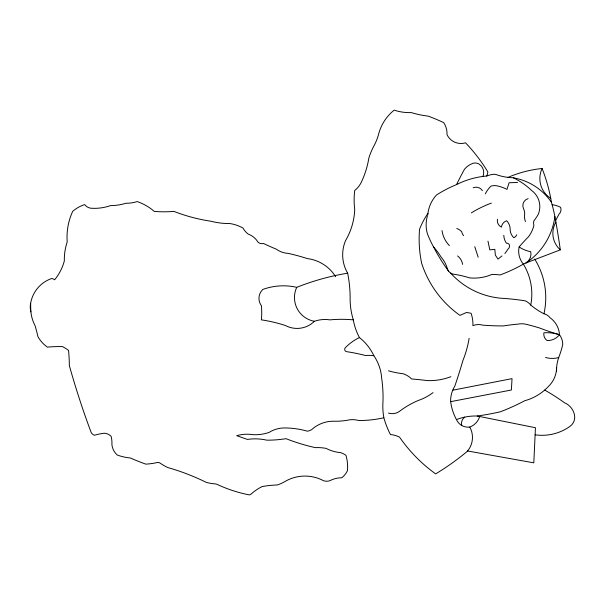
<?xml version="1.0" encoding="UTF-8"?>
<svg xmlns="http://www.w3.org/2000/svg" width="605" height="605" viewBox="0 0 605 605"><rect width="100%" height="100%" fill="white"/><g stroke="black" fill="none" stroke-linecap="round" stroke-linejoin="round"><path stroke-width="0.91" d="M555.617 220.575L559.005 214.193A6.375 6.375 0 0 0 560.593 207.326A25.047 25.047 0 0 0 552.123 204.687M501.961 255.93L497.998 259.099L495.359 255.136L494.829 249.328L489.808 249.857L487.963 241.138M555.897 222.111A22.067 22.067 0 0 0 560.328 249.857L525.934 262.971A66.172 66.172 0 0 0 554.898 216.628A162.057 162.057 0 0 0 551.442 202.274A166.488 166.488 0 0 0 542.103 168.493A117.499 117.499 0 0 0 507.981 177.378M452.714 390.21L512.034 378.624L511.384 390.006L450.664 401.659M517.54 182.491L509.092 182.755L506.975 189.365A40.467 40.467 0 0 0 497.469 185.932A12.395 12.395 0 0 0 490.867 186.189A29.123 29.123 0 0 0 485.323 193.85M467.574 450.982L533.814 462.84L535.44 427.72L477.254 416.021A52.053 52.053 0 0 0 456.45 419.598A50.555 50.555 0 0 1 450.596 401.062A27.959 27.959 0 0 1 454.824 386.103A581.329 581.329 0 0 0 462.946 360.421A102.631 102.631 0 0 0 469.125 338.308M474.759 246.681L478.192 257.254M479.697 416.512A16.297 16.297 0 0 1 469.775 427.07A21.235 21.235 0 0 1 467.173 451.459A253.117 253.117 0 0 1 435.638 473.889A151.742 151.742 0 0 1 399.557 437.15A25.372 25.372 0 0 0 390.452 434.549A89.094 89.094 0 0 1 383.842 417.752A107.365 107.365 0 0 1 358.697 420.49A24.956 24.956 0 0 0 349.977 419.749A70.914 70.914 0 0 1 334.293 421.239A31.997 31.997 0 0 0 311.877 429.459A11.767 11.767 0 0 1 307.393 431.199A83.006 83.006 0 0 0 283.488 427.962A28.783 28.783 0 0 0 269.051 432.446A43.046 43.046 0 0 1 253.109 434.685A38.538 38.538 0 0 0 236.676 435.683L247.385 439.419A52.484 52.484 0 0 1 266.805 440.168A112.832 112.832 0 0 0 285.983 438.67A200.799 200.799 0 0 0 315.364 447.639A45.851 45.851 0 0 1 326.072 448.381A38.047 38.047 0 0 0 340.517 452.616A19.005 19.005 0 0 1 345.992 455.353A42.978 42.978 0 0 1 347.489 470.546A19.625 19.625 0 0 1 341.764 477.768A25.281 25.281 0 0 0 329.808 480.756A10.693 10.693 0 0 1 323.584 480.756A39.423 39.423 0 0 0 284.985 481.504A38.13 38.13 0 0 1 277.264 484.991A92.966 92.966 0 0 0 261.988 486.609A52.801 52.801 0 0 0 251.098 494.035A2.276 2.276 0 0 1 248.746 494.777A136.548 136.548 0 0 1 218.435 484.998A10.376 10.376 0 0 0 215.463 483.887A39.166 39.166 0 0 1 206.063 482.276A226.444 226.444 0 0 0 167.91 467.582A48.196 48.196 0 0 1 160.113 463.127A5.074 5.074 0 0 0 157.678 462.417A65.461 65.461 0 0 1 145.82 464.133A208.279 208.279 0 0 1 130.317 457.955A49.194 49.194 0 0 1 117.241 455.02A16.093 16.093 0 0 1 111.895 444.395A25.168 25.168 0 0 0 111.116 436.349A10.255 10.255 0 0 0 104.234 433.218A62.247 62.247 0 0 0 94.38 435.252A6.103 6.103 0 0 1 91.09 432.28A824.6 824.6 0 0 1 69.348 365.601A181.25 181.25 0 0 0 68.562 350.416A40.444 40.444 0 0 0 62.496 346.597A134.953 134.953 0 0 0 47.356 347.119A32.133 32.133 0 0 1 37.949 336.675A198.319 198.319 0 0 0 35.082 325.709A37.896 37.896 0 0 1 30.9 311.877A142.266 142.266 0 0 1 30.643 303.256A31.861 31.861 0 0 1 51.796 278.459A11.298 11.298 0 0 1 54.662 279.76A49.731 49.731 0 0 0 64.327 260.959A56.235 56.235 0 0 1 67.2 241.902A61.831 61.831 0 0 1 72.683 211.357A33.933 33.933 0 0 1 84.692 204.566A9.158 9.158 0 0 0 90.962 208.226A49.209 49.209 0 0 0 110.549 205.609A53.164 53.164 0 0 0 125.953 203.265A35.271 35.271 0 0 0 137.184 201.563A51.985 51.985 0 0 1 154.26 211.387A116.954 116.954 0 0 0 173.922 211.387A171.018 171.018 0 0 0 210.888 221.218A72.978 72.978 0 0 0 230.082 223.555A41.027 41.027 0 0 1 242.945 228.002A19.436 19.436 0 0 0 248.254 234.105A18.785 18.785 0 0 1 257.927 242.038A5.846 5.846 0 0 0 263.508 243.49A252.202 252.202 0 0 0 276.235 249.147A22.166 22.166 0 0 0 288.252 253.389A223.472 223.472 0 0 1 307.491 258.615A38.818 38.818 0 0 1 335.631 276.727M30.9 311.877A18.294 18.294 0 0 1 30.643 303.256M461.691 425.459A8.099 8.099 0 0 1 464.693 417.117M469.775 427.07A12.72 12.72 0 0 1 456.45 419.598M477.254 416.021A276.856 276.856 0 0 0 500.335 411.793A213.565 213.565 0 0 0 524.716 400.737A50.253 50.253 0 0 0 548.448 386.429A26.393 26.393 0 0 0 556.608 367.787M535.115 434.814A48.09 48.09 0 0 0 569.902 426.419A11.064 11.064 0 0 0 574.455 414.72A17.053 17.053 0 0 0 564.374 402.68A205.783 205.783 0 0 0 544.689 390.074M558.71 357.563A24.79 24.79 0 0 1 545.521 357.495M556.57 371.152A37.003 37.003 0 0 1 558.846 357.169A92.603 92.603 0 0 0 562.748 344.487A16.259 16.259 0 0 0 559.496 334.731A22.332 22.332 0 0 0 550.028 317.746A10.671 10.671 0 0 0 543.955 313.783A69.764 69.764 0 0 1 530.744 305.064A14.875 14.875 0 0 0 525.201 300.836A253.313 253.313 0 0 0 504.6 298.462A76.948 76.948 0 0 1 450.634 273.089M559.496 334.731A15.201 15.201 0 0 1 547.147 340.585A7.888 7.888 0 0 1 543.895 332.78A41.541 41.541 0 0 1 559.496 334.731A244.934 244.934 0 0 1 539.728 328.046A190.681 190.681 0 0 0 525.201 324.091A18.846 18.846 0 0 0 518.334 324.083A236.086 236.086 0 0 0 503.277 325.929A262.162 262.162 0 0 1 482.677 325.142A14.482 14.482 0 0 0 472.906 325.671A32.602 32.602 0 0 0 471.061 313.254L466.568 312.46L459.966 315.364A101.912 101.912 0 0 1 421.67 263.326A118.104 118.104 0 0 1 419.552 229.25A79.747 79.747 0 0 1 427.939 213.353M433.044 392.607A51.221 51.221 0 0 1 418.41 400.412A84.519 84.519 0 0 0 400.208 410.818A12.395 12.395 0 0 1 388.501 413.094M450.922 376.673A59.184 59.184 0 0 1 427.19 380.575A351.104 351.104 0 0 0 411.582 378.949A20.978 20.978 0 0 0 403.134 373.754A92.285 92.285 0 0 1 388.501 370.827M383.842 417.752A64.909 64.909 0 0 1 382.98 401.712A132.76 132.76 0 0 0 381.679 378.299A45.201 45.201 0 0 0 373.882 355.748A50.268 50.268 0 0 0 359.438 337.567A58.677 58.677 0 0 1 353.312 319.863A70.732 70.732 0 0 1 350.144 297.017A128.646 128.646 0 0 0 347.656 273.188A36.345 36.345 0 0 1 345.531 240.661A66.822 66.822 0 0 0 354.727 209.542A76.971 76.971 0 0 1 354.727 190.454A23.119 23.119 0 0 0 361.087 182.672A89.268 89.268 0 0 0 368.853 158.056A69.416 69.416 0 0 1 374.571 144.716A53.641 53.641 0 0 0 378.927 133.009A45.088 45.088 0 0 1 394.18 110.14A48.445 48.445 0 0 0 411.332 112.59A94.078 94.078 0 0 0 428.211 116.13A178.944 178.944 0 0 1 443.737 122.664A19.632 19.632 0 0 1 447.004 134.643A15.473 15.473 0 0 0 465.517 142.81A165.815 165.815 0 0 1 487.842 171.941A16.547 16.547 0 0 1 486.753 176.025A81.819 81.819 0 0 0 456.533 184.608A120.902 120.902 0 0 0 436.507 194.984A33.578 33.578 0 0 0 427.743 215.251M373.882 355.748A36.935 36.935 0 0 0 365.42 355.498A170.345 170.345 0 0 0 347.24 351.762A2.42 2.42 0 0 1 345.251 347.784A49.527 49.527 0 0 1 359.438 337.567M353.312 319.863A124.993 124.993 0 0 0 329.975 319.863A32.322 32.322 0 0 0 314.418 321.278A24.692 24.692 0 0 1 285.424 325.52A145.321 145.321 0 0 0 261.383 319.863A71.072 71.072 0 0 0 261.383 305.714A12.281 12.281 0 0 1 262.797 289.455A59.857 59.857 0 0 1 296.737 287.33A245.055 245.055 0 0 1 347.656 273.188M456.533 184.608A355.589 355.589 0 0 1 464.458 169.287A19.413 19.413 0 0 1 471.325 164A7.721 7.721 0 0 1 478.978 164A10.005 10.005 0 0 1 482.911 176.441M504.865 253.555A68.115 68.115 0 0 0 508.034 249.063A3.759 3.759 0 0 0 509.092 244.307A3.048 3.048 0 0 0 506.445 243.248A14.497 14.497 0 0 1 503.806 235.322M516.746 234.8A5.634 5.634 0 0 1 513.842 237.704A11.503 11.503 0 0 1 510.144 228.72A12.448 12.448 0 0 0 506.71 220.795A7.479 7.479 0 0 0 501.432 227.14A7.147 7.147 0 0 1 497.469 219.214M473.17 187.777A7.457 7.457 0 0 1 482.412 190.681M525.465 221.589A13.854 13.854 0 0 1 524.671 214.193A12.055 12.055 0 0 0 523.62 208.906A7.283 7.283 0 0 1 528.105 198.606M471.325 212.869A112.341 112.341 0 0 1 491.396 203.099M463.664 235.587A6.307 6.307 0 0 1 461.812 231.889A12.229 12.229 0 0 0 456.798 228.456M457.592 255.93A13.053 13.053 0 0 1 462.606 264.385M449.402 245.63A27.104 27.104 0 0 1 442.005 230.573M534.707 259.099A73.008 73.008 0 0 1 543.955 313.783M530.744 305.064A57.233 57.233 0 0 0 523.355 264.12A20.154 20.154 0 0 1 519.128 246.946A166.171 166.171 0 0 1 528.369 236.91A29.94 29.94 0 0 0 533.92 225.287A7.404 7.404 0 0 1 533.92 220.795A53.89 53.89 0 0 0 538.246 214.389A20.063 20.063 0 0 0 539.463 202.834A19.821 19.821 0 0 0 531.538 190.416A67.526 67.526 0 0 0 516.224 179.322A10.777 10.777 0 0 0 513.055 177.741A53.293 53.293 0 0 1 496.145 174.573A7.01 7.01 0 0 0 493.506 174.308A24.835 24.835 0 0 0 486.753 176.025M448.691 271.312A185.69 185.69 0 0 1 433.551 246.946A115.487 115.487 0 0 1 427.478 234.006A31.982 31.982 0 0 1 427.357 216.098M433.551 246.946A72.54 72.54 0 0 1 441.211 257.254A29.509 29.509 0 0 1 447.284 268.348A7.638 7.638 0 0 0 453.364 274.156A98.842 98.842 0 0 1 469.472 277.854A44.626 44.626 0 0 0 491.925 274.42A63.706 63.706 0 0 1 500.108 274.95A155.44 155.44 0 0 0 523.355 264.12A10.618 10.618 0 0 0 530.744 251.703A30.628 30.628 0 0 1 519.128 246.946M554.898 216.628A795.643 795.643 0 0 1 560.328 249.857M550.747 198.357A23.474 23.474 0 0 1 542.103 168.493M513.29 177.817A57.936 57.936 0 0 1 551.442 202.274M314.418 321.278A24.094 24.094 0 0 1 296.737 287.33"/></g></svg>
